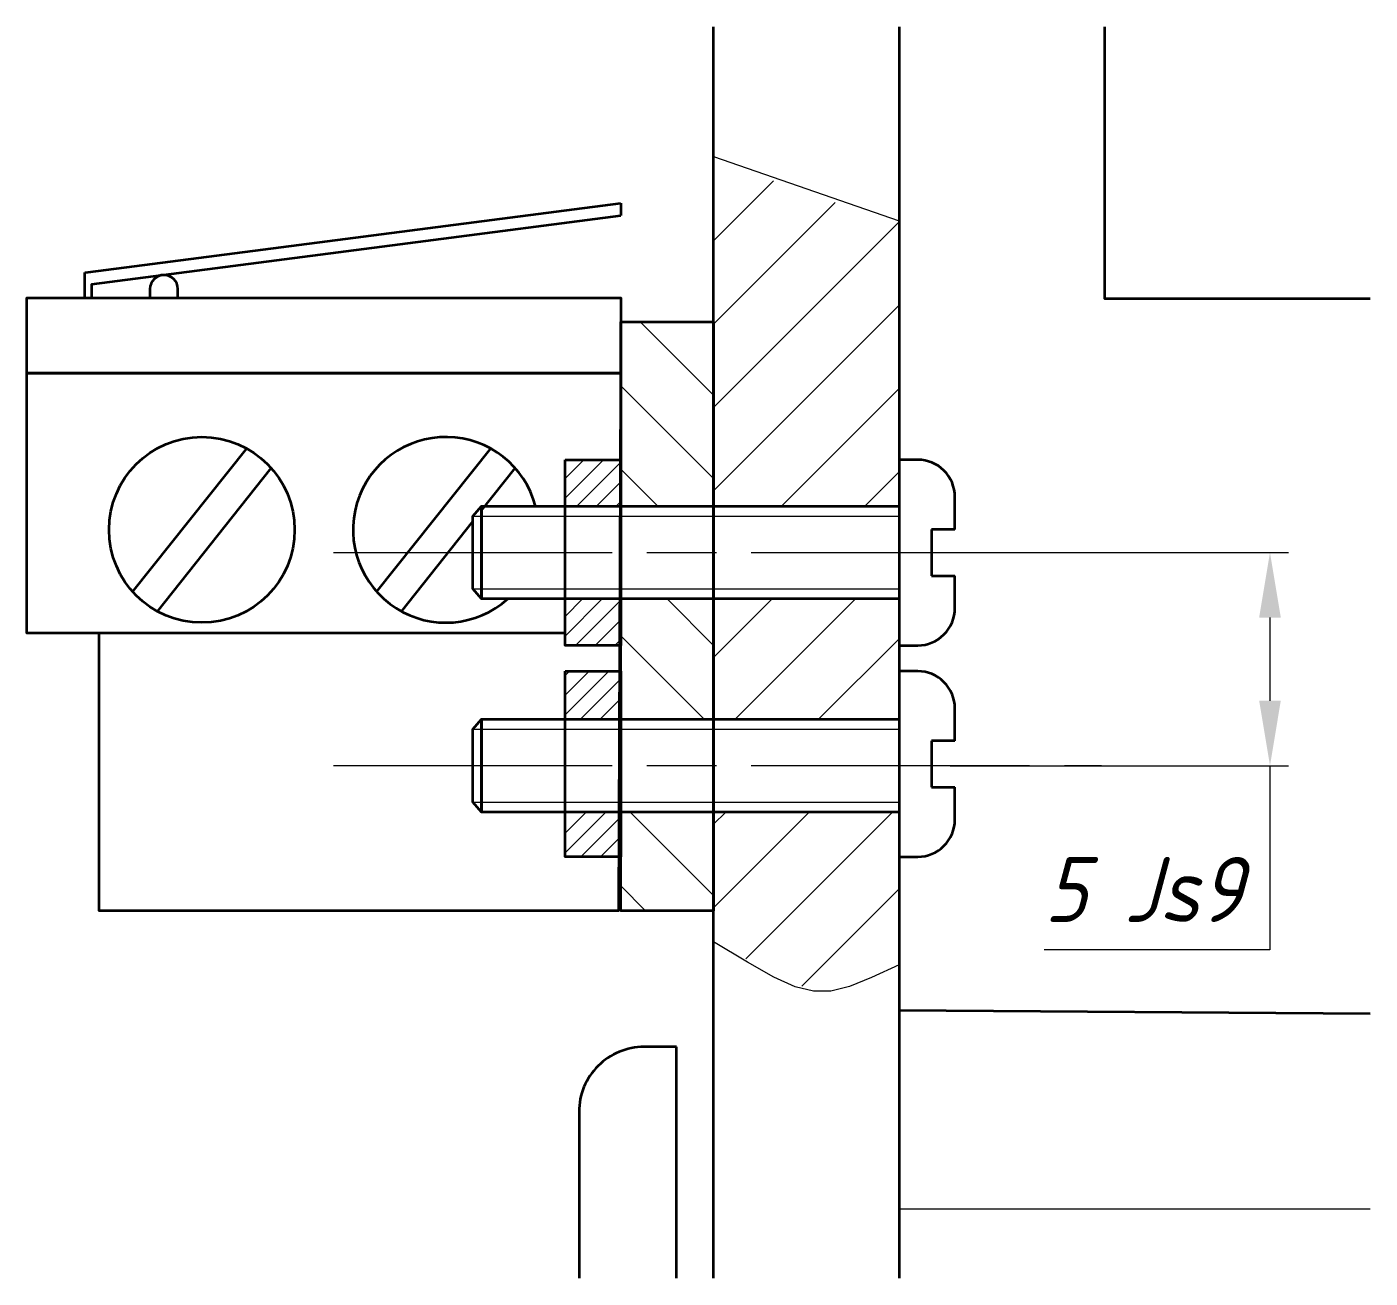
# Model space of a CAD drawing. Header units: millimetres. Extents: x -1043 to 2000, y -1432 to 1302.
# Drawn here: x -628.7 to -556.3, y -27.7 to 39.7 of the extents above; entities that cross this region are included whole.
import ezdxf

# ---------------------------------------------------------------- set-up
doc = ezdxf.new("R2010")
doc.units = ezdxf.units.MM
doc.linetypes.add('AM_ISO08W050', pattern=[18, 12, -1.5, 3, -1.5])
doc.linetypes.add('AM_ISO08W050x2', pattern=[9, 6, -0.75, 1.5, -0.75])
for name, color, linetype, lineweight in [('AM_0', 7, 'Continuous', 35), ('AM_4', 3, 'Continuous', 15), ('AM_5', 3, 'Continuous', 15), ('AM_7', 4, 'AM_ISO08W050', 15), ('AM_8', 1, 'Continuous', 15), ('основные', 7, 'Continuous', 35)]:
    doc.layers.add(name, color=color, linetype=linetype, lineweight=lineweight)
doc.styles.get("Standard").update_dxf_attribs({"font": 'geniso.shx', "oblique": 15})
doc.dimstyles.new('AM_GOST$0', dxfattribs={"dimtxt": 3.5, "dimasz": 3.5, "dimexe": 1, "dimexo": 1, "dimgap": 1.5, "dimtad": 1, "dimtoh": 1, "dimtxsty": 'Standard', "dimcen": 0, "dimclrd": 256, "dimclre": 256, "dimclrt": 2, "dimadec": 0, "dimazin": 2, "dimtp": 0.1, "dimtm": 0.1, "dimtfac": 0.71, "dimtmove": 0, "dimatfit": 3, "dimfxl": 1, "dimtolj": 1, "dimlwd": -1, "dimlwe": -1, "dimarcsym": 1})
pattern_1 = [(45, (-253.6205, -433.1247), (-0.8980256, 0.8980256), [])]
pattern_2 = [(45, (-253.62054, -433.12474), (-0.21213203, 0.21213203), [])]

# ---------------------------------------------------------------- blocks, each defined once
blk = doc.blocks.new('GENZOOOA0R3P5')
at = {"layer": 'AM_8'}
h = blk.add_hatch(dxfattribs=at)
h.set_pattern_fill('ANSI31', color=256, scale=0.4, style=0)
h.set_pattern_definition(pattern_1)
h.paths.add_polyline_path([(5.623, 9.298), (4.864, 9.562), (3.883, 9.768), (3.033, 10.126), (2.197, 10.389), (1.623, 10.522), (1.623, 3.153), (5.623, 3.153)])
h.paths.add_polyline_path([(4.976, -7.086), (5.623, -6.729), (5.623, -5.171), (5.623, -3.438), (1.623, -3.438), (1.623, -4.402), (1.623, -5.566), (1.623, -5.992), (1.84, -6.363), (3.709, -7.283)])
h = blk.add_hatch(dxfattribs=at)
h.set_pattern_fill('ANSI31', color=256, scale=0.4, angle=90, style=0)
h.set_pattern_definition([(135, (-253.6205, -433.1247), (-0.8980256, -0.8980256), [])])
h.paths.add_polyline_path([(1.623, 7.123), (-0.377, 7.123), (-0.377, 3.153), (1.623, 3.153)])
h.paths.add_polyline_path([(1.623, 1.153), (-0.377, 1.153), (-0.377, -1.438), (1.623, -1.438)])
h.paths.add_polyline_path([(-0.377, -5.566), (1.623, -5.566), (1.623, -3.438), (-0.377, -3.438), (-0.377, -4.402)])
h = blk.add_hatch(dxfattribs=at)
h.set_pattern_fill('_U', color=256, scale=0.3, angle=45, style=0, pattern_type=0)
h.set_pattern_definition(pattern_2)
h.paths.add_polyline_path([(-1.577, 3.153), (-0.377, 3.153), (-0.377, 4.153), (-1.577, 4.153)])
h = blk.add_hatch(dxfattribs=at)
h.set_pattern_fill('_U', color=256, scale=0.3, angle=45, style=0, pattern_type=0)
h.set_pattern_definition(pattern_2)
h.paths.add_polyline_path([(-0.377, 0.419), (-0.377, 1.153), (-1.577, 1.153), (-1.577, 0.153), (-0.377, 0.153)])
h = blk.add_hatch(dxfattribs=at)
h.set_pattern_fill('ANSI31', color=256, scale=0.4, style=0)
h.set_pattern_definition(pattern_1)
h.paths.add_polyline_path([(5.623, -0.402), (5.623, 1.153), (1.623, 1.153), (1.623, -1.438), (5.623, -1.438)])
h = blk.add_hatch(dxfattribs=at)
h.set_pattern_fill('_U', color=256, scale=0.3, angle=45, style=0, pattern_type=0)
h.set_pattern_definition(pattern_2)
h.paths.add_polyline_path([(-1.577, -0.402), (-1.577, -1.438), (-0.377, -1.438), (-0.377, -0.402)])
h = blk.add_hatch(dxfattribs=at)
h.set_pattern_fill('_U', color=256, scale=0.3, angle=45, style=0, pattern_type=0)
h.set_pattern_definition(pattern_2)
h.paths.add_polyline_path([(-1.577, -4.402), (-0.377, -4.402), (-0.377, -3.438), (-1.577, -3.438)])
at = {"layer": 'AM_4'}
for p, q in [((-3.565, 2.936), (5.623, 2.936)), ((-3.565, 1.369), (5.623, 1.369)), ((-3.565, -1.655), (5.623, -1.655)), ((-3.565, -3.222), (5.623, -3.222))]:
    blk.add_line(p, q, dxfattribs=at)
for points in [[(1.623, 10.688), (5.623, 9.298)], [(5.623, -6.729), (5.026, -7.004), (4.55, -7.195), (4.148, -7.296), (3.775, -7.299), (3.383, -7.201), (2.925, -6.994), (2.354, -6.673), (1.623, -6.232)]]:
    blk.add_lwpolyline(points, dxfattribs=at)
at = {"layer": 'AM_7', "linetype": 'AM_ISO08W050x2'}
for p, q in [((-6.565, 2.153), (10.054, 2.153)), ((-6.565, -2.438), (9.981, -2.438))]:
    blk.add_line(p, q, dxfattribs=at)
at = {"layer": 'AM_7'}
blk.add_line((15.773, -11.997), (5.623, -11.997), dxfattribs=at)
at = {"layer": 'основные'}
for p, q in [((1.623, -13.479), (1.623, 13.479)), ((5.623, 13.479), (5.623, -10.572)), ((-11.857, 8.194), (-0.377, 9.684)), ((-0.377, 9.684), (-0.377, 9.413)), ((-11.926, 8.188), (-11.857, 8.194)), ((-11.926, 7.643), (-11.926, 8.188)), ((-10.524, 7.833), (-10.524, 7.643)), ((-9.924, 7.643), (-9.924, 7.833)), ((-10.524, 7.643), (-9.924, 7.643)), ((-8.446, 4.397), (-10.901, 1.315)), ((-3.187, 4.397), (-5.642, 1.315)), ((-10.359, 0.885), (-7.911, 3.971)), ((-3.377, 3.058), (-2.652, 3.971)), ((-5.101, 0.885), (-3.565, 2.821)), ((6.823, 2.653), (6.323, 2.653)), ((6.323, 2.653), (6.323, 1.653)), ((6.323, 1.653), (6.823, 1.653)), ((6.823, -1.902), (6.323, -1.902)), ((6.323, -1.902), (6.323, -2.902)), ((6.323, -2.902), (6.823, -2.902)), ((0.823, -13.479), (0.823, -8.497)), ((5.623, -13.423), (5.623, -13.479)), ((5.623, -13.423), (5.623, -13.479))]:
    blk.add_line(p, q, dxfattribs=at)
for points in [[(15.773, 7.617), (10.052, 7.617), (10.052, 13.479)], [(-11.775, 7.643), (-11.775, 7.934), (-4.58, 8.868), (-0.377, 9.413)], [(-1.577, 0.419), (-13.177, 0.419), (-13.177, 7.643), (-0.377, 7.643), (-0.377, 0.419)], [(-0.377, 7.643), (-0.429, -5.566), (-11.617, -5.566), (-11.617, 0.419)], [(-1.577, 0.419), (-13.177, 0.419), (-13.177, 6.018), (-0.377, 6.018), (-0.377, 0.419)], [(5.623, 1.153), (-3.377, 1.153), (-3.565, 1.369), (-3.565, 2.936), (-3.377, 3.153), (-3.377, 1.153), (-3.377, 3.153), (5.623, 3.153)], [(5.623, -3.438), (-3.377, -3.438), (-3.565, -3.222), (-3.565, -1.655), (-3.377, -1.438), (-3.377, -3.438), (-3.377, -1.438), (5.623, -1.438)], [(15.773, -7.782), (5.623, -7.71), (5.623, -13.423)]]:
    blk.add_lwpolyline(points, dxfattribs=at)
for points in [[(-13.177, 7.643), (-0.377, 7.643), (-0.377, 6.018), (-13.177, 6.018)], [(-0.377, 7.123), (1.623, 7.123), (1.623, -5.566), (-0.377, -5.566)], [(-1.577, 4.153), (-0.377, 4.153), (-0.377, 0.153), (-1.577, 0.153)], [(-1.577, -0.402), (-0.377, -0.402), (-0.377, -4.402), (-1.577, -4.402)]]:
    blk.add_lwpolyline(points, close=True, dxfattribs=at)
for points in [[(6.823, 2.653), (6.823, 3.353, 0.414214), (6.023, 4.153), (5.623, 4.153), (5.623, 0.153), (6.023, 0.153, 0.414214), (6.823, 0.953), (6.823, 1.653)], [(6.823, -1.902), (6.823, -1.202, 0.414214), (6.023, -0.402), (5.623, -0.402), (5.623, -4.402), (6.023, -4.402, 0.414214), (6.823, -3.602), (6.823, -2.902)], [(0.823, -8.497), (0.123, -8.497, 0.414214), (-1.277, -9.897), (-1.277, -13.479, 0.414214)]]:
    blk.add_lwpolyline(points, format="xyb", dxfattribs=at)
blk.add_circle((-9.406, 2.643), 2, dxfattribs=at)
for centre, radius, start, end in [((-10.224, 7.833), 0.3, 360, 180), ((-4.148, 2.643), 2, 14.7617, 311.8237)]:
    blk.add_arc(centre, radius, start, end, dxfattribs=at)
blk = doc.blocks.new('*D59')
at = {"layer": 'AM_5', "linetype": 'ByBlock', "transparency": 16777216}
for p, q in [((-578.973, 11.374), (-560.744, 11.374)), ((-561.744, 7.874), (-561.744, 3.396)), ((-578.973, -0.104), (-560.744, -0.104)), ((-561.744, -0.104), (-561.744, -10.021)), ((-561.744, -10.021), (-573.912, -10.021))]:
    blk.add_line(p, q, dxfattribs=at)
at = {"layer": 'AM_5', "transparency": 16777216}
for points in [[(-562.327, 7.874), (-561.161, 7.874), (-561.744, 11.374)], [(-562.327, 3.396), (-561.161, 3.396), (-561.744, -0.104)]]:
    blk.add_solid(points, dxfattribs=at)
at = {"layer": 'Defpoints', "color": 0, "transparency": 16777216}
for p in [(-579.973, 11.374), (-579.973, -0.104), (-561.744, -0.104)]:
    blk.add_point(p, dxfattribs=at)
at = {"layer": 'AM_5', "color": 2, "transparency": 16777216, "insert": (-568.578, -6.771), "char_height": 3.5, "attachment_point": 5}
blk.add_mtext('\\A1;5 Js9', dxfattribs=at)

msp = doc.modelspace()

# ---------------------------------------------------------------- block references
at = {"layer": 'AM_0', "xscale": 2.5, "yscale": 2.5, "zscale": 2.5}
msp.add_blockref('GENZOOOA0R3P5', (-595.78, 5.992), dxfattribs=at)

# ---------------------------------------------------------------- dimensions: what is measured, and where the dimension line sits
at = {"layer": 'AM_5'}
dim = msp.add_linear_dim(base=(-561.744, -0.104), p1=(-579.973, 11.374), p2=(-579.973, -0.104), angle=90, text='5 Js9', dimstyle='AM_GOST$0', override={"dimlfac": 0.4}, dxfattribs=at)
dim.commit()
dim.dimension.update_dxf_attribs({"geometry": '*D59', "text_midpoint": (-568.578, -10.021), "dimtype": 160})

doc.saveas('drawing.dxf')
